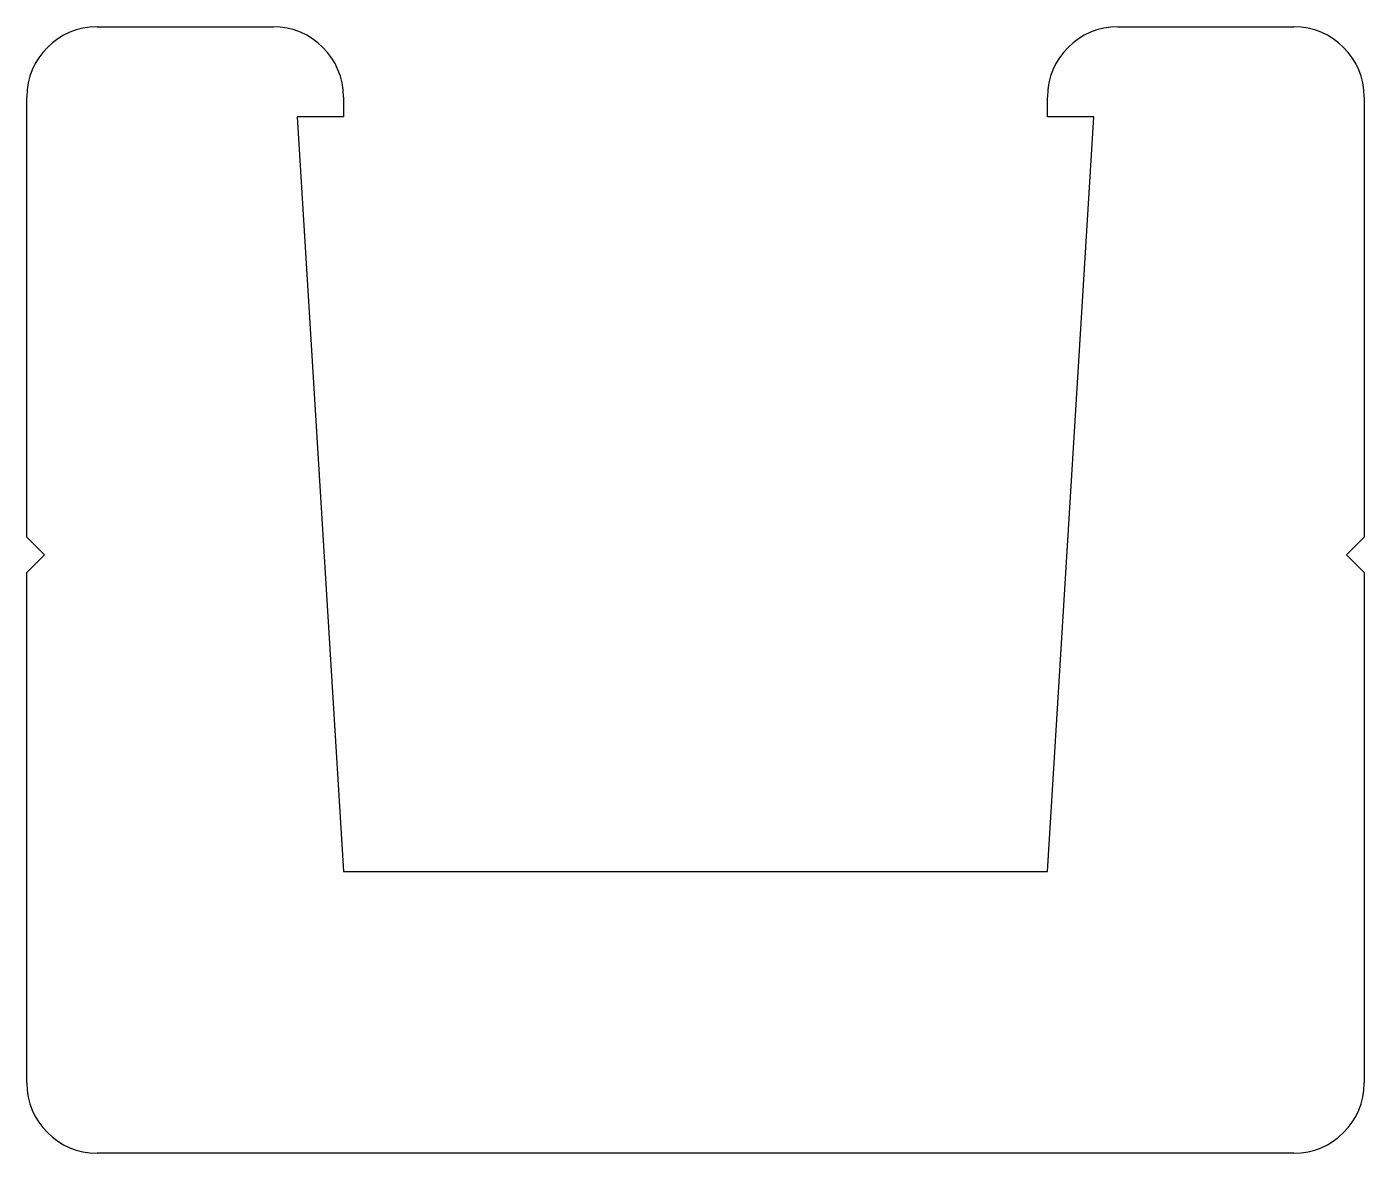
# Model space of a CAD drawing. Extents: x -16 to 14.1, y 5 to 30.4.
import ezdxf

# ---------------------------------------------------------------- set-up
doc = ezdxf.new("R2010")
doc.units = 0
doc.layers.get('0').update_dxf_attribs({"linetype": 'CONTINUOUS'})

msp = doc.modelspace()

# ---------------------------------------------------------------- linework, layer by layer
for p, q in [((-14.442, 30.373), (-10.473, 30.373)), ((8.577, 30.373), (12.546, 30.373)), ((-16.029, 18.863), (-16.029, 28.785)), ((-8.885, 28.785), (-8.885, 28.341)), ((6.99, 28.341), (6.99, 28.785)), ((14.133, 28.785), (14.133, 18.863)), ((-8.885, 28.341), (-9.933, 28.341)), ((-9.933, 28.341), (-8.885, 11.323)), ((6.99, 11.323), (8.037, 28.341)), ((8.037, 28.341), (6.99, 28.341)), ((-15.632, 18.467), (-16.029, 18.863)), ((14.133, 18.863), (13.736, 18.467)), ((-16.029, 18.07), (-15.632, 18.467)), ((13.736, 18.467), (14.133, 18.07)), ((-16.029, 6.56), (-16.029, 18.07)), ((14.133, 18.07), (14.133, 6.56)), ((-8.885, 11.323), (6.99, 11.323)), ((12.546, 4.973), (-14.442, 4.973))]:
    msp.add_line(p, q)
for centre, radius, start, end in [((-14.442, 28.785), 1.588, 90, 180), ((-10.473, 28.785), 1.587, 360, 90), ((8.577, 28.785), 1.588, 90, 180), ((12.546, 28.785), 1.588, 0, 90), ((-14.442, 6.56), 1.588, 180, 270), ((12.546, 6.56), 1.588, 270, 360)]:
    msp.add_arc(centre, radius, start, end)

doc.saveas('drawing.dxf')
